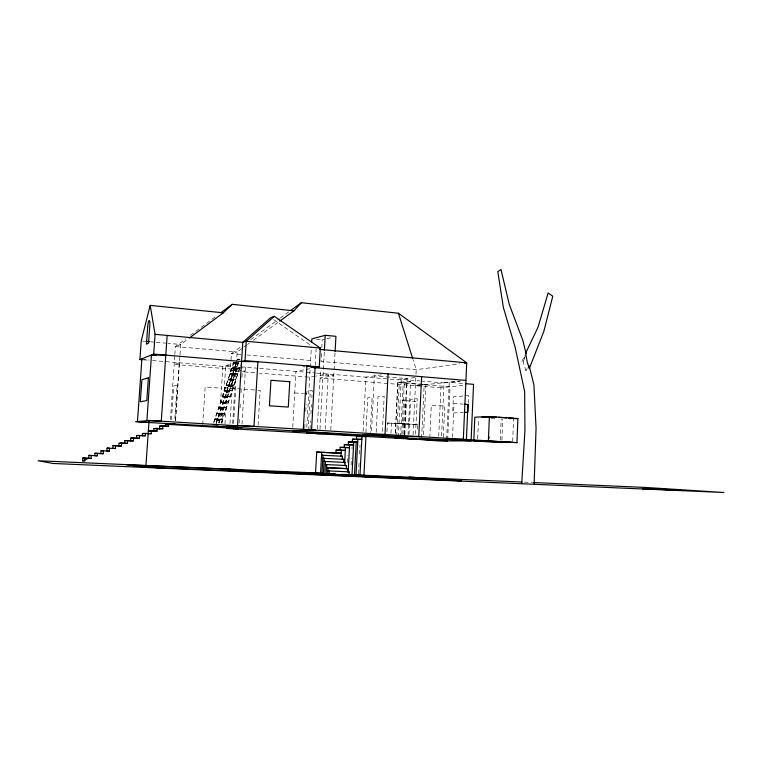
<?xml version="1.0" encoding="UTF-8"?>
<svg xmlns="http://www.w3.org/2000/svg" width="762" height="762" viewBox="0 0 762 762"><rect width="100%" height="100%" fill="white"/><g stroke="black" fill="none" stroke-linecap="round" stroke-linejoin="round"><path stroke-width="0.57" stroke-dasharray="3.81 2.86" d="M500.32 440.074L501.196 418.9M501.891 440.236L502.758 419.129M512.683 441.303L513.607 418.405M489.699 438.75L489.795 436.445M468.192 403.317L468.535 395.545L453.419 396.831L452.685 413.023L463.153 412.452M477.669 438.693L478.536 418.509M438.722 436.216L440.96 387.772L464.153 385.324M441.608 435.931L444.046 382.915L460.372 381.057M443.322 437.217L444.741 406.108L431.321 405.127L429.854 436.397M446.646 439.445L449.256 382.324L464.296 383.572M447.656 439.75L450.066 386.81L420.729 384.429M452.514 437.455L454.047 403.469L463.315 404.155M417.662 429.139L417.881 424.577L387.391 423.034L386.867 433.311M421.624 438.198L424.177 384.705M423.51 434.711L425.891 384.515L399.374 382.353L396.678 436.616M395.221 433.111L397.735 382.562L406.737 381.429L410.642 381.743L408.07 434.464M395.478 433.426L398.145 379.79L414.938 377.571M398.374 436.902L401.212 379.381L419.738 380.914M400.555 436.855L403.222 382.667L410.642 381.743M401.812 434.264L404.403 381.724M402.974 434.473L404.67 400.002L400.174 400.402M404.146 434.226L406.737 381.429M404.384 434.464L407.127 378.6L374.399 375.885L371.475 432.511M404.812 434.921L406.489 400.707L418.567 401.603M408.975 434.454L410.689 399.317L417.233 398.736L415.461 435.55M413.061 434.902L415.938 375.409M415.985 374.266L416.214 369.684L413.004 359.521M376.171 432.425L378 396.802L384.181 396.183L382.286 433.54M391.001 433.235L391.525 422.862M358.511 473.678L359.121 462.124M359.55 454.047L360.035 444.798M363.093 431.454L365.931 377.142L381.248 374.875M365.912 432.635L367.722 397.831L372.104 397.393L370.284 432.549M347.31 462.524L347.682 455.457M351.111 465.239L351.473 458.305M351.968 449.056L352.092 446.751M317.249 429.025L320.564 369.732M321.478 353.482L321.031 361.417L416.214 369.684L459.667 363.788M321.793 347.824L322.24 339.89L325.66 339.004M319.992 429.311L324.326 351.615M325.222 429.216L328.279 374.037L316.344 376.066M330.794 429.968L335.051 352.587M292.732 427.253L295.97 371.38L304.962 369.656M304.781 428.073L305.191 420.957M305.733 411.461L306.143 404.346M306.676 394.859L306.886 391.297L312.239 390.582L311.839 397.593M306.819 427.32L311.391 346.862M308.086 430.549L310.163 394.068L304.648 393.659M310.058 429.12L310.525 420.948M310.915 413.937L311.448 404.593M315.22 365.379L316.144 349.053M258.08 425.244L260.194 390.363L257.908 390.201M228.048 386.648L228.648 386.696L228.705 385.734L231.086 385.905L231.124 385.305L226.362 384.943L226.324 385.553L228.114 385.686L230.876 385.162L230.819 386.143L228.048 386.648L228.114 385.686M231.8 375.418L231.858 374.456L234.648 373.837L234.591 374.809L231.8 375.418L232.391 375.466L235.191 374.856L235.248 373.885L237.639 374.075L237.677 373.466L232.896 373.085L230.114 373.713L230.076 374.313L231.858 374.456M228.648 386.696L231.41 386.182L231.477 385.21L233.877 385.391L233.915 384.781L226.362 384.943M232.391 375.466L232.448 374.504L235.248 373.885M230.076 374.313L232.848 373.694L232.896 373.085M226.171 392.287L226.762 392.325L226.828 391.363L231.981 391.068L232.019 390.458L224.476 390.582L224.438 391.182L226.228 391.316L228.981 390.849L228.924 391.82L226.171 392.287L226.228 391.316M229.972 423.558L233.334 370.113L241.459 370.77M238.725 362.579L238.668 363.541L235.315 364.217L235.382 363.255L233.81 363.131L233.848 362.531L235.725 362.036M232.953 380.295L232.991 379.695L235.801 379.114L235.763 379.724L232.953 380.295L230.581 380.114L230.515 381.076L229.924 381.029L229.991 380.067L232.762 379.495L228.2 379.924L228.238 379.324L231 378.743L235.801 379.114M233.667 369.818L233.724 368.865L236.534 368.189L236.477 369.151L233.667 369.818L234.258 369.865L234.315 368.913L239.516 368.427L239.554 367.827L234.772 367.436L231.981 368.113L231.943 368.713L233.724 368.865M230.515 381.076L233.305 380.514L233.363 379.543L235.763 379.724M231.943 368.713L234.734 368.036L234.772 367.436M232.448 374.504L234.82 374.694L234.858 374.094L237.677 373.466M235.839 364.265L235.896 363.303L237.782 362.817M232.648 423.491L237.144 351.958L242.821 347.853M234.315 368.913L236.687 369.103L236.725 368.503L239.554 367.827M233.524 423.691L235.915 385.582L227.324 387.153L224.971 424.12M237.134 368.237L237.068 369.208L236.477 369.151M218.656 422.748L237.696 365.617L237.896 362.398M218.808 422.739L237.849 365.579L238.02 362.874M238.201 362.531L238.668 363.541M239.097 423.205L239.459 417.319M240.049 407.918L240.411 402.041M241.002 392.63L241.364 386.753M241.954 377.342L242.316 371.465M241.983 424.263L245.526 367.236L242.535 367.941L152.495 360.559M214.951 419.548L214.998 418.938L217.656 418.729L222.504 419.033L222.466 419.643L217.361 419.7L217.303 420.672L216.703 420.634L216.76 419.662L219.437 419.452L214.951 419.548L216.76 419.662M218.665 413.966L216.856 413.852L216.894 413.242L224.419 413.29L224.38 413.899L219.266 414.004L219.199 414.976L218.599 414.938L218.665 413.966L224.38 413.899M217.618 419.338L217.656 418.729M220.57 408.28L218.77 408.156L218.808 407.556L226.333 407.556L226.295 408.175L221.171 408.318L221.104 409.289L220.513 409.251L220.57 408.28L223.276 407.965L223.218 408.946L220.513 409.251M216.856 413.852L219.532 413.595L219.57 412.975M219.256 423.224L222.885 366.332L235.906 362.969M222.466 402.612L220.666 402.488L220.704 401.888L228.238 401.85L228.2 402.46L223.056 402.65L222.999 403.622L222.399 403.584L222.466 402.612L225.181 402.25L225.123 403.231L222.399 403.584M219.77 419.843L219.808 419.233L222.504 419.033M217.303 420.672L219.98 420.472L220.047 419.491L222.466 419.643M218.77 408.156L221.456 407.851L221.494 407.232M218.599 414.938L221.294 414.69L221.361 413.709L219.532 413.595M224.352 396.964L222.552 396.831L222.59 396.23L230.134 396.145L230.095 396.754L224.942 397.002L224.885 397.974L224.285 397.926L224.352 396.964L227.086 396.545L227.019 397.516L224.285 397.926M221.666 414.157L221.704 413.547L224.419 413.29M219.199 414.976L221.894 414.728L221.961 413.747M221.98 424.234L225.714 365.598L239.697 366.751M223.561 408.48L223.599 407.87L226.333 407.556M221.104 409.289L223.818 408.984L223.876 408.013L226.295 408.175M225.314 395.802L225.276 396.411L222.552 396.831M225.447 402.822L225.485 402.212L228.238 401.85M222.999 403.622L225.723 403.269L225.781 402.288L228.2 402.46M227.209 390.106L227.171 390.716L224.438 391.182M227.333 397.173L227.371 396.564L230.134 396.145M224.885 397.974L227.619 397.564L227.686 396.583L230.095 396.754M226.324 385.553L229.067 385.029L229.105 384.419M239.554 371.561L230.353 370.818L231.438 353.625L242.935 345.262M229.21 391.535L229.248 390.935L224.476 390.582M226.762 392.325L229.524 391.868L229.581 390.896L231.981 391.068M230.962 379.352L231 378.743M202.711 424.577L205.159 387.02L221.485 388.229M170.421 419.795L174.784 355.502M174.86 354.378L175.393 346.548L185.795 338.814M171.431 419.767L173.717 385.991L177.108 385.21L174.793 419.462M175.384 420.605L179.28 362.836M175.574 420.586L179.937 355.911M180.013 354.768L180.708 344.472L188.281 338.842M221.485 422.605L239.954 367.094M221.637 422.596L240.849 364.827M213.684 422.462L233.82 362.188M213.827 422.453L233.972 362.15M216.103 423.405L237.534 359.159L240.02 359.312M216.256 423.396L237.696 359.112M525.742 354.692L523.161 362.045L525.904 370.551L527.856 367.741M524.847 357.34L523.161 362.045L521.789 361.826L524.675 355.349M525.904 370.551L527.218 368.665M190.519 335.299L216.046 316.316M250.603 339.681L279.34 318.745M280.292 318.049L288.912 311.772M243.764 347.167L246.602 345.11M247.545 344.424L249.441 343.052M253.222 340.319L278.778 321.821M179.47 362.769L174.174 364.455L236.039 369.475M326.803 338.709L332.518 337.223M233.81 363.131L235.687 362.645M235.315 364.217L239.878 362.988M236.687 369.103L239.516 368.427M230.353 370.818L240.373 368.456M234.82 374.694L237.639 374.075M230.581 380.114L233.363 379.543M229.924 381.029L233.305 380.514M306.095 369.437L310.591 368.57M228.705 385.734L233.915 384.781M231.086 385.905L233.877 385.391M315.23 376.257L309.667 377.2L259.394 373.161M226.828 391.363L232.019 390.458M224.942 397.002L227.686 396.583M220.666 402.488L223.371 402.126M223.056 402.65L225.781 402.288M419.805 385.21L415.433 385.715L460.038 381.038M420.9 385.086L425.891 384.515M221.171 408.318L223.876 408.013M217.361 419.7L220.047 419.491M216.703 420.634L219.98 420.472M417.881 424.577L387.391 423.034M524.332 482.127L532.648 482.498M214.998 418.938L219.808 419.233M221.294 414.69L221.894 414.728M216.894 413.242L221.704 413.547M218.808 407.556L223.599 407.87M221.456 407.851L223.276 407.965M223.218 408.946L223.818 408.984M220.704 401.888L225.485 402.212M225.123 403.231L225.723 403.269M227.019 397.516L227.619 397.564M491.023 418.186L496.938 418.719M222.59 396.23L227.371 396.564M224.304 387.706L240.573 388.915M244.164 389.182L256.765 390.115M294.723 392.925L303.543 393.573M228.924 391.82L229.524 391.868M229.067 385.029L230.876 385.162M230.819 386.143L231.41 386.182M228.238 379.324L232.991 379.695M228.2 379.924L229.991 380.067M254.718 372.78L241.859 371.742L244.945 371.056L242.621 370.865M440.96 387.772L320.097 378.047L333.775 375.809L323.021 374.933M232.848 373.694L234.648 373.837M230.114 373.713L234.858 374.094M234.591 374.809L235.191 374.856M240.868 366.846L258.432 368.294M259.604 368.389L315.582 372.999M316.744 373.094L388.944 379.028M390.096 379.124L398.145 379.79M143.332 359.816L149.038 360.283M234.734 368.036L236.534 368.189M231.981 368.113L236.725 368.503M397.735 382.562L419.576 384.334M233.848 362.531L236.972 362.788M235.896 363.303L237.982 363.474M420.891 381.01L444.046 382.915M237.534 359.159L239.868 359.359M302.885 366.674L305.105 366.865M240.897 354.454L231.438 353.625L237.144 351.958L175.393 346.548L180.708 344.472L167.926 343.338M246.802 354.968L310.61 360.512M142.38 341.081L144.694 341.281M150.505 341.795L155.153 342.205M156.315 342.309L166.764 343.233M316.459 339.347L322.24 339.89M141.903 358.75L149.228 360.083M233.334 370.113L238.658 371.132M273.615 319.649L311.306 345.719M399.85 423.51L397.421 423.605L409.023 424.11L399.85 423.51"/><path stroke-width="1.14" d="M534.133 483.784L536.067 428.301L533.924 384.924L529.161 365.865L529.333 368.446L543.858 331.308L552.783 296.208L548.135 292.979L538.001 327.231L525.637 353.187L527.228 362.064L529.333 368.446M512.636 442.455L489.595 441.065L477.564 441.074L516.941 442.617L517.903 418.538L489.394 416.538L474.821 417.185L473.84 439.722M489.394 416.538L488.366 440.893L438.502 440.941L400.498 438.026L407.899 437.979L394.983 437.817L447.608 440.931M466.363 440.627L467.954 404.498L464.477 404.241M468.144 404.422L467.801 412.194L464.315 412.385M471.126 439.731L473.545 384.343L465.449 383.667M421.634 376.685L418.757 436.702L395.307 436.931L221.828 426.587M388.087 373.856L385.01 434.673L362.903 434.997M352.015 474.736L353.758 441.912L357.73 442.131L348.405 441.903L348.253 444.846L344.319 444.627L344.157 447.57L340.204 447.351L340.043 450.304L336.08 450.094L335.918 453.057M356.216 442.046L354.482 474.85L369.494 476.04M356.406 439.417L356.559 436.493L361.988 436.426L359.969 475.088M355.997 474.917L357.883 439.16L361.836 439.388L359.664 439.398M363.922 475.259L365.931 436.655L356.559 436.493M340.043 450.304L345.31 450.418L341.3 450.209L340.976 456.2L342.452 456.257L342.29 459.267L343.767 459.324L343.605 462.353L345.1 462.429L344.938 465.458L346.443 465.544L346.281 468.592L347.796 468.697L347.634 471.754L349.158 471.868L348.996 474.936L328.813 474.05M344.634 462.972L345.472 447.427L349.463 447.646L344.157 447.57M348.148 472.221L349.625 444.665L353.597 444.884L348.253 444.846M352.339 442.122L352.492 439.188L357.883 439.16M516.941 442.617L303.305 429.377L306.934 365.865L315.087 367.703L319.249 366.903L320.307 348.053L274.32 316.325L270.72 317.64L242.764 342.348L237.554 425.787L149.076 420.453L135.512 421.757L241.773 427.777M336.966 453.085L341.138 453.2L316.716 452.057L315.544 472.945L329.174 474.069L329.346 470.973L327.879 470.868L349.158 471.868M324.393 350.444L325.231 335.29L335.937 336.328L335.109 351.425M320.545 473.354L321.716 452.19M321.955 473.478L322.964 455.266L321.554 455.209L342.452 456.257M323.383 473.593L324.221 458.353L322.802 458.295L343.767 459.324M324.812 473.707L325.488 461.477L324.05 461.401L345.1 462.429M326.26 473.831L326.765 464.61L325.317 464.534L346.443 465.544M327.708 473.945L328.051 467.782L326.593 467.687L346.281 468.592M311.648 342.319L311.839 338.899L325.231 335.29M311.553 430.244L315.087 367.703M521.741 483.194L524.942 430.54L524.647 391.506L515.141 347.177L503.368 307.505L497.815 271.634L500.986 269.5L509.226 304.257L522.713 340.062L526.132 353.739M419.024 438.131L441.446 439.474L463.325 439.388L466.715 362.826L398.421 313.239L301.371 302.704L293.951 310.839L232.162 304.333L223.323 312.82L150.19 305.381L141.218 340.976L139.903 359.531L153.695 354.101L241.573 361.512L245.031 360.617L246.231 341.243L274.32 316.325M168.593 426.187L168.754 423.853L174.355 424.186L165.459 424.091L165.306 426.396L159.753 426.072L159.553 428.901L153.981 428.577L153.781 431.349L156.934 431.206L157.124 428.396L162.773 428.72L162.973 425.853L168.593 426.187L165.306 426.396M120.091 443.151L124.692 443.379L124.892 440.579L130.597 440.874L130.797 438.074L136.474 438.379L136.674 435.521L145.313 435.75L145.485 433.397L151.181 433.711L151.381 430.892L157.048 431.216L148.304 431.044L151.381 430.892M437.064 478.993L461.686 480.832L145.828 467.116L149.076 420.453M153.695 354.101L155.067 334.327L150.19 305.381M167.154 335.432L161.277 421.186L146.885 420.662L151.467 354.978L165.802 355.121M124.692 443.379L127.454 443.417L127.664 440.569L133.436 440.865L133.636 438.026L139.389 438.341L139.589 435.445L145.313 435.75M141.903 358.75L137.474 421.567L147.009 422.443M142.323 435.835L142.484 433.511L145.485 433.397M103.27 453.704L103.48 450.828L101.032 450.694L100.822 453.533L94.993 453.257L94.821 455.619L97.184 455.828L97.355 453.428L103.27 453.704L100.822 453.533M107.042 448.151L106.832 450.98L109.357 451.114L109.566 448.247L107.042 448.151L115.414 448.532L115.624 445.675L121.453 445.97L121.653 443.113L127.454 443.417M115.624 445.675L113.014 445.608L112.814 448.437L115.414 448.532M113.014 445.608L118.767 445.903L118.967 443.093L121.653 443.113M82.877 457.991L85.068 458.238L84.858 461.134L82.658 460.848L82.877 457.991L91.03 458.505L91.249 455.552L88.973 455.352L88.754 458.257M220.78 312.791L232.162 304.333M189.224 338.147L223.323 312.82M290.827 310.382L301.371 302.704M279.721 321.135L293.951 310.839M82.658 460.848L88.754 458.2M464.363 363.15L466.715 362.826L319.697 349.387M165.459 424.091L168.754 423.853M175.336 424.129L170.107 424.501L232.353 428.187L226.705 428.435L417.166 439.407M159.753 426.072L162.973 425.853M213.084 424.682L217.913 424.996M153.981 428.577L157.124 428.396M159.553 428.901L162.773 428.72M219.027 426.73L240.992 425.606L315.697 430.12L292.522 430.797M481.87 417.176L496.367 417.195M509.092 418.586L513.607 418.405L509.006 418.081M513.245 418.719L517.903 418.538M151.181 433.711L142.484 433.511M136.674 435.521L139.589 435.445M306.486 433.149L319.792 432.854L365.227 436.226L359.759 436.293M316.982 433.768L330.603 433.492M130.797 438.074L133.636 438.026M136.474 438.379L139.389 438.341M124.892 440.579L127.664 440.569M130.597 440.874L133.436 440.865M348.405 441.903L353.758 441.912M344.319 444.627L349.625 444.665M241.573 361.512L257.927 361.712L253.975 426.396L237.554 425.787M340.204 447.351L345.472 447.427M336.08 450.094L341.3 450.209M118.767 445.903L121.453 445.97M236.458 469.487L126.663 464.81L145.828 467.116M145.409 466.068L134.607 465.763L147.723 466.334L132.417 465.506M344.024 474.393L521.951 482.022M444.227 479.308L239.392 470.345L224.819 468.973M320.735 474.297L304.886 473.602L314.515 474.44M680.885 490.318L642.309 488.642L653.329 489.375M85.068 458.238L91.03 458.505M323.469 473.297L38.1 460.743L53.026 463.467L723.9 492.5L646.776 487.518L533.838 482.546M330.26 473.593L335.309 473.812M356.702 474.755L360.407 474.917M88.973 455.352L97.184 455.828M328.051 467.782L347.796 468.697M101.032 450.694L109.357 451.114M316.716 452.057L320.107 452.228M322.364 452.352L334.794 452.99M352.492 439.188L354.444 439.303M473.793 440.912L501.796 442.589M371.351 434.873L404.27 436.845M446.646 439.445L471.078 440.912M398.374 436.902L404.698 437.274M498.662 417.357L506.711 417.919M94.993 453.257L97.355 453.428M409.099 477.06L431.835 478.765M358.454 474.831L360.645 475.002M341.471 474.335L348.996 474.936M139.903 359.531L142.189 359.721M371.418 476.907L318.221 474.088L330.708 475.145M152.562 355.073L155.829 355.349M304.267 472.45L322.783 473.993M245.031 360.617L319.249 366.903M311.763 367.427L465.934 380.419M145.856 341.386L149.342 341.69M320.307 348.053L246.231 341.243L242.764 342.348L155.067 334.327M253.756 470.973L270.786 472.545M229.667 428.301L238.277 429.12M398.421 313.239L412.652 358.397M289.779 381.733L288.303 407.079L269.415 405.784L270.948 380.267L289.779 381.733M148.39 377.8L146.799 400.564L140.332 401.793L141.884 379.714L148.39 377.8M147.666 326.869L146.456 344.148L148.561 343.186L149.79 325.736A5.829 1.01 -84.9 0 0 149.133 320.526A5.829 1.01 -84.9 0 0 147.666 326.869M680.761 490.309L653.205 488.823L680.771 490.309M157.039 467.42L143.399 466.83L159.62 467.716L157.039 467.42"/></g></svg>
